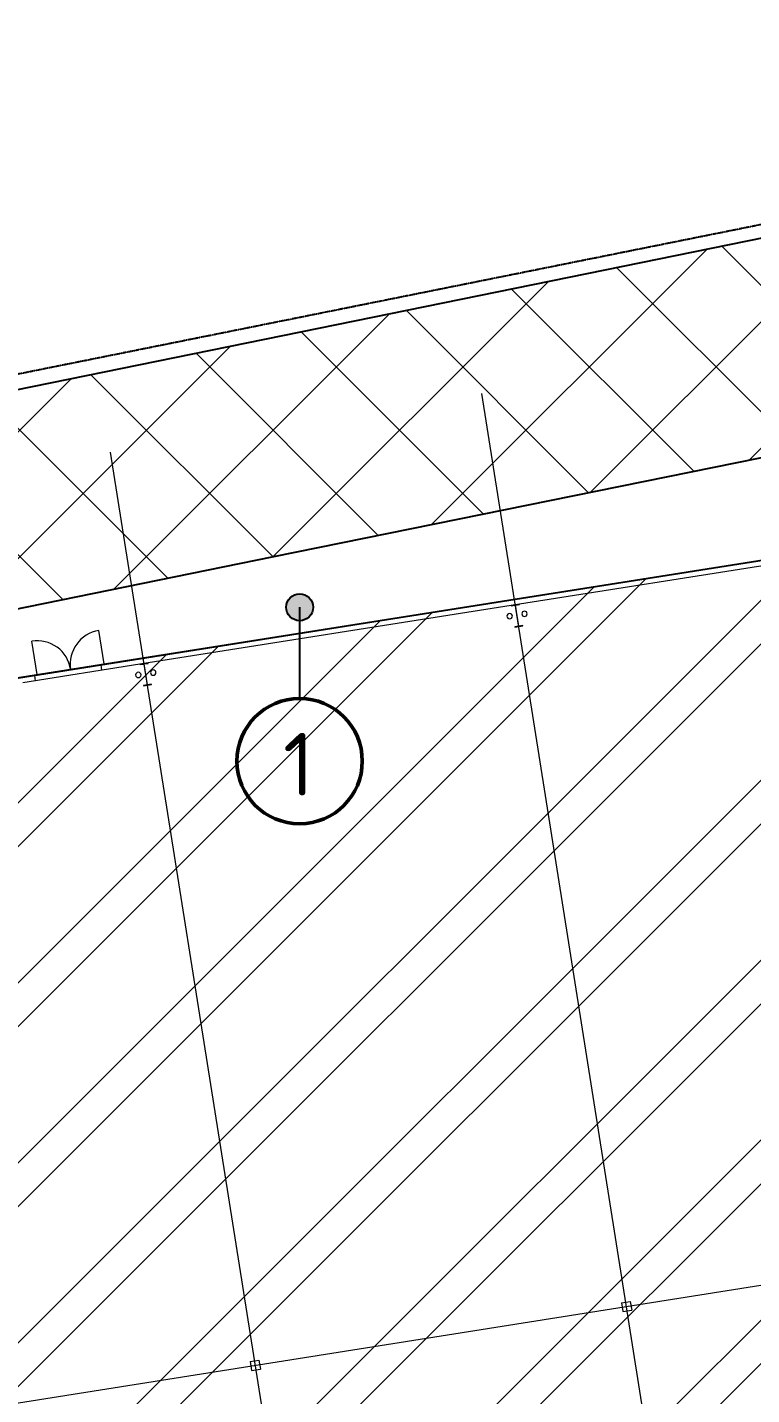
# Model space of a CAD drawing. Header units: millimetres. Extents: x 674 to 609626, y -20132 to 4061356.
# Drawn here: x 215012 to 235240, y 4021238 to 4059444 of the extents above; entities that cross this region are included whole.
import ezdxf

# ---------------------------------------------------------------- set-up
doc = ezdxf.new("R2010")
doc.units = ezdxf.units.MM
doc.linetypes.add('AEC_Double Dash', pattern=[39, 15, -4, 6, -4, 6, -4])
doc.linetypes.add('Boundary', pattern=[16, 5, -2, 5, -2, 0, -2])
for name, color, linetype, lineweight in [('A-010-M_LINE', 90, 'Continuous', 18), ('A-060-M_DETAIL', 3, 'Continuous', 25), ('A-230-M_FLOOR', 192, 'Continuous', 13), ('A-325-M_DOOR', 31, 'Continuous', 13), ('A-325-M_DOOR_PANEL', 31, 'Continuous', 13), ('C-910-M_SITE_BOUND', 91, 'Boundary', 25), ('M-520-M_DRAINAGE_FW', 2, 'Continuous', 13), ('S-280-M_COLUMN', 52, 'Continuous', 13), ('S-280-M_STRUCT_FRAME', 12, 'Continuous', 13), ('Z-030-M_GRID', 191, 'Continuous', 13), ('Z-060-M_DETAIL', 92, 'Continuous', 25)]:
    doc.layers.add(name, color=color, linetype=linetype, lineweight=lineweight)
doc.styles.add('ISOCPEUR_2', font='isocpeur.ttf', dxfattribs={"height": 1750})

# ---------------------------------------------------------------- blocks, each defined once
blk = doc.blocks.new('Family - ___-240017-S0_021 - GROUND LOADING PLAN')
at = {"layer": 'C-910-M_SITE_BOUND', "color": 21, "linetype": 'AEC_Double Dash', "lineweight": 5}
blk.add_line((-2260611, 4059444), (-2388364, 4033725), dxfattribs=at)
blk = doc.blocks.new('SHS-Square Hollow Section-Column - 250x250xSHS-1478536-S0_021 - GROUND LOADING PLAN')
at = {"layer": 'S-280-M_COLUMN', "lineweight": 5}
for p, q in [((-125, 125), (-125, -125)), ((-125, 125), (125, 125)), ((125, 125), (125, -125)), ((-125, -125), (125, -125))]:
    blk.add_line(p, q, dxfattribs=at)
blk = doc.blocks.new('X_Door-Panel-Hinge-Standard - Standard-958284-S0_021 - GROUND LOADING PLAN')
at = {"layer": 'A-325-M_DOOR', "lineweight": 5}
blk.add_arc((-485, 20), 945, 360, 90, dxfattribs=at)
at = {"layer": 'A-325-M_DOOR_PANEL', "lineweight": 5}
blk.add_line((-485, 20), (-485, 965), dxfattribs=at)
blk = doc.blocks.new('X_Door-Panel-Hinge-Standard - Standard-958351-S0_021 - GROUND LOADING PLAN')
at = {"layer": 'A-325-M_DOOR', "lineweight": 5}
blk.add_arc((-485, -20), 945, 270, 0, dxfattribs=at)
at = {"layer": 'A-325-M_DOOR_PANEL', "lineweight": 5}
blk.add_line((-485, -20), (-485, -965), dxfattribs=at)
blk = doc.blocks.new('Structural Framing 17 - Structural Framing 1-1145779-S0_021 - GROUND LOADING PLAN')
at = {"layer": 'S-280-M_STRUCT_FRAME', "lineweight": 5}
for p, q in [((-2305117, 4041683), (-2305344, 4041647)), ((-2305344, 4041647), (-2305342, 4041637)), ((-2305342, 4041637), (-2305233, 4041654)), ((-2305233, 4041654), (-2305141, 4041072)), ((-2305224, 4041656), (-2305115, 4041673)), ((-2305131, 4041073), (-2305224, 4041656)), ((-2305115, 4041673), (-2305117, 4041683)), ((-2305141, 4041072), (-2305250, 4041054)), ((-2305250, 4041054), (-2305248, 4041045)), ((-2305248, 4041045), (-2305021, 4041081)), ((-2305023, 4041090), (-2305131, 4041073)), ((-2305021, 4041081), (-2305023, 4041090))]:
    blk.add_line(p, q, dxfattribs=at)
blk = doc.blocks.new('Structural Framing 18 - Structural Framing 1-1145821-S0_021 - GROUND LOADING PLAN')
at = {"layer": 'S-280-M_STRUCT_FRAME', "lineweight": 5}
for p, q in [((-2294746, 4043326), (-2294973, 4043290)), ((-2294971, 4043280), (-2294863, 4043297)), ((-2294863, 4043297), (-2294770, 4042714)), ((-2294853, 4043299), (-2294744, 4043316)), ((-2294761, 4042716), (-2294853, 4043299)), ((-2294744, 4043316), (-2294746, 4043326)), ((-2294973, 4043290), (-2294971, 4043280)), ((-2294770, 4042714), (-2294879, 4042697)), ((-2294879, 4042697), (-2294878, 4042687)), ((-2294878, 4042687), (-2294650, 4042723)), ((-2294652, 4042733), (-2294761, 4042716)), ((-2294650, 4042723), (-2294652, 4042733))]:
    blk.add_line(p, q, dxfattribs=at)
blk = doc.blocks.new('Downpipe - L Spreader - Default-3252556-S0_021 - GROUND LOADING PLAN')
at = {"layer": 'M-520-M_DRAINAGE_FW', "lineweight": 5}
for start, end in [(0, 180), (180, 0)]:
    blk.add_arc((-40, 150), 75, start, end, dxfattribs=at)
blk = doc.blocks.new('Structural Framing 1 - Structural Framing 1-3228557-S0_021 - GROUND LOADING PLAN')
at = {"layer": 'S-280-M_STRUCT_FRAME', "lineweight": 5}
for p, q in [((-2294746, 4043326), (-2294973, 4043290)), ((-2294971, 4043280), (-2294863, 4043297)), ((-2294863, 4043297), (-2294770, 4042714)), ((-2294853, 4043299), (-2294744, 4043316)), ((-2294761, 4042716), (-2294853, 4043299)), ((-2294744, 4043316), (-2294746, 4043326)), ((-2294973, 4043290), (-2294971, 4043280)), ((-2294770, 4042714), (-2294879, 4042697)), ((-2294879, 4042697), (-2294878, 4042687)), ((-2294878, 4042687), (-2294650, 4042723)), ((-2294652, 4042733), (-2294761, 4042716)), ((-2294650, 4042723), (-2294652, 4042733))]:
    blk.add_line(p, q, dxfattribs=at)
blk = doc.blocks.new('25021-APA-ZZ-ZZ-M3-AR-000001_V3_rvt-1-S0_021 - GROUND LOADING PLAN')
at = {"layer": 'A-230-M_FLOOR', "lineweight": 5}
for p, q in [((-2302592, 4050577), (-2265416, 4058140)), ((-2325540, 4045908), (-2302592, 4050577)), ((-2301652, 4044645), (-2278039, 4049449)), ((-2284602, 4044932), (-2294746, 4043326)), ((-2308616, 4043228), (-2301652, 4044645)), ((-2287554, 4044617), (-2306428, 4041627)), ((-2294973, 4043290), (-2305117, 4041683)), ((-2305344, 4041647), (-2308617, 4041129)), ((-2306428, 4041627), (-2308291, 4041332)), ((-2306405, 4041479), (-2306428, 4041627)), ((-2308315, 4041328), (-2309595, 4041125)), ((-2308291, 4041332), (-2308315, 4041328)), ((-2308291, 4041332), (-2308268, 4041184))]:
    blk.add_line(p, q, dxfattribs=at)
at = {"layer": 'A-325-M_DOOR', "color": 253, "lineweight": 5}
for name, p, rotation in [('X_Door-Panel-Hinge-Standard - Standard-958351-S0_021 - GROUND LOADING PLAN', (-2306823, 4041560), 189.0003283881618), ('X_Door-Panel-Hinge-Standard - Standard-958284-S0_021 - GROUND LOADING PLAN', (-2307733, 4041415), 9.000328388161856)]:
    blk.add_blockref(name, p, dxfattribs=dict(at, rotation=rotation))
at = {"layer": 'C-910-M_SITE_BOUND', "color": 253, "lineweight": 5}
blk.add_blockref('Family - ___-240017-S0_021 - GROUND LOADING PLAN', (0, 0), dxfattribs=at)
at = {"layer": 'M-520-M_DRAINAGE_FW', "color": 253, "lineweight": 5}
for p in [(-2294979, 4042841), (-2294565, 4042906), (-2305350, 4041198), (-2304935, 4041264)]:
    blk.add_blockref('Downpipe - L Spreader - Default-3252556-S0_021 - GROUND LOADING PLAN', p, dxfattribs=at)
at = {"layer": 'S-280-M_COLUMN', "color": 253, "lineweight": 5, "rotation": 9.000328388145144}
for p in [(-2291754, 4023702), (-2302125, 4022059)]:
    blk.add_blockref('SHS-Square Hollow Section-Column - 250x250xSHS-1478536-S0_021 - GROUND LOADING PLAN', p, dxfattribs=at)
at = {"layer": 'S-280-M_STRUCT_FRAME', "color": 253, "lineweight": 5}
for name in ['Structural Framing 18 - Structural Framing 1-1145821-S0_021 - GROUND LOADING PLAN', 'Structural Framing 1 - Structural Framing 1-3228557-S0_021 - GROUND LOADING PLAN', 'Structural Framing 17 - Structural Framing 1-1145779-S0_021 - GROUND LOADING PLAN']:
    blk.add_blockref(name, (0, 0), dxfattribs=at)
blk = doc.blocks.new('Family - ___-3870354-S0_021 - GROUND LOADING PLAN')
at = {"layer": 'C-910-M_SITE_BOUND'}
blk.add_line((-2260611, 4059444), (-2388364, 4033725), dxfattribs=at)
blk = doc.blocks.new('NRP_Load Tag _v2_ - NRP_Load Tag-532938-S0_021 - GROUND LOADING PLAN')
at = {"layer": 'A-060-M_DETAIL', "lineweight": 50}
for start, end in [(360, 180), (180, 360)]:
    blk.add_arc((0, 0), 3.5, start, end, dxfattribs=at)

msp = doc.modelspace()

# ---------------------------------------------------------------- hatches: boundary and pattern name
at = {"layer": 'A-060-M_DETAIL'}
h = msp.add_hatch(color=256, dxfattribs=at)
edge = h.paths.add_edge_path()
edge.add_arc((222616, 4043240), 375, 0, 360)
at = {"layer": 'Z-060-M_DETAIL', "lineweight": 18}
h = msp.add_hatch(dxfattribs=at)
h.set_pattern_fill('FP_39', color=150, style=0, pattern_type=2)
h.set_pattern_definition([(45, (2523501.4, 0), (-1767.767, 1767.767), []), (135, (2523501.4, 0), (-1767.767, -1767.767), [])])
h.paths.add_polyline_path([(96245, 3945586), (100712, 3950053), (100488, 3950102), (100182, 3950188), (100047, 3950231), (99832, 3950312), (99622, 3950403), (99416, 3950505), (99164, 3950647), (99020, 3950737), (98831, 3950868), (97520, 3951917), (97129, 3952216), (96907, 3952378), (96590, 3952594), (96111, 3952893), (95937, 3952997), (95601, 3953183), (95093, 3953438), (94914, 3953524), (94563, 3953678), (94075, 3953870), (93847, 3953954), (93483, 3954076), (93057, 3954202), (92745, 3954285), (92372, 3954373), (91996, 3954449), (91617, 3954513), (91237, 3954566), (90856, 3954607), (90474, 3954636), (90004, 3954655), (89707, 3954660), (81061, 3954660), (80707, 3954666), (80355, 3954685), (80003, 3954716), (79652, 3954760), (79303, 3954816), (78957, 3954885), (78613, 3954965), (78272, 3955058), (77790, 3955213), (77601, 3955280), (77272, 3955408), (76948, 3955548), (76628, 3955700), (76315, 3955862), (76007, 3956036), (75706, 3956221), (75411, 3956416), (75124, 3956621), (74737, 3956925), (74571, 3957062), (74307, 3957297), (74052, 3957540), (73719, 3957888), (73567, 3958055), (73298, 3958377), (73121, 3958602), (72912, 3958887), (72714, 3959180), (72526, 3959479), (72349, 3959785), (72183, 3960096), (72028, 3960414), (71884, 3960737), (71752, 3961064), (71632, 3961397), (63374, 3985498), (63253, 3985872), (63143, 3986250), (63045, 3986631), (62959, 3987015), (62886, 3987401), (62823, 3987800), (62775, 3988180), (62738, 3988571), (62713, 3988964), (62701, 3989357), (62701, 3989750), (62714, 3990143), (62739, 3990536), (62776, 3990927), (62851, 3991478), (62887, 3991706), (62961, 3992092), (63047, 3992476), (63145, 3992857), (63282, 3993317), (63377, 3993608), (63540, 3994053), (63656, 3994344), (63812, 3994705), (64029, 3995155), (64159, 3995411), (64349, 3995755), (64558, 3996107), (64761, 3996425), (65067, 3996867), (65214, 3997068), (65455, 3997378), (65706, 3997681), (65967, 3997976), (66236, 3998262), (66594, 3998614), (66830, 3998833), (67098, 3999068), (67401, 3999318), (67712, 3999559), (68031, 3999789), (68357, 4000010), (68689, 4000220), (69028, 4000420), (69373, 4000608), (69724, 4000786), (86757, 4009087), (104171, 4015733), (114432, 4019404), (115522, 4019791), (117414, 4020449), (119311, 4021097), (121212, 4021733), (123116, 4022358), (125024, 4022971), (126936, 4023573), (128851, 4024164), (130769, 4024743), (132692, 4025311), (134788, 4025915), (136546, 4026412), (138860, 4027048), (140413, 4027467), (142931, 4028126), (144292, 4028475), (147002, 4029149), (148183, 4029438), (151073, 4030119), (152086, 4030354), (154041, 4030794), (155999, 4031223), (157959, 4031640), (159922, 4032046), (170220, 4034141), (171181, 4031349), (196234, 4037610), (195955, 4039377), (260999, 4052607), (261254, 4052656), (262017, 4052784), (262525, 4052859), (263040, 4052927), (263638, 4052993), (264238, 4053047), (265070, 4053101), (265440, 4053120), (266042, 4053138), (267106, 4053144), (286913, 4053144), (287204, 4053138), (287495, 4053120), (287784, 4053090), (288072, 4053047), (288358, 4052993), (288642, 4052927), (288922, 4052850), (289199, 4052760), (289498, 4052649), (289741, 4052547), (290004, 4052424), (290263, 4052290), (290515, 4052146), (290762, 4051991), (291002, 4051826), (291234, 4051651), (291533, 4051401), (291677, 4051273), (291886, 4051071), (292086, 4050860), (292278, 4050641), (292527, 4050322), (292633, 4050180), (292796, 4049938), (292948, 4049691), (293090, 4049437), (293222, 4049177), (293343, 4048912), (293452, 4048642), (293569, 4048308), (293637, 4048091), (293712, 4047809), (293776, 4047525), (293827, 4047239), (296518, 4030249), (296518, 4059144), (268053, 4059144), (267282, 4059138), (266510, 4059120), (265738, 4059090), (264968, 4059049), (264197, 4058995), (263428, 4058930), (262660, 4058852), (261893, 4058763), (260999, 4058643), (260364, 4058549), (259603, 4058425), (258843, 4058288), (258085, 4058140), (158330, 4037845), (156365, 4037439), (154402, 4037021), (152442, 4036592), (150485, 4036151), (148530, 4035698), (146578, 4035234), (144629, 4034758), (142683, 4034271), (140740, 4033771), (138800, 4033261), (136862, 4032738), (134788, 4032165), (132997, 4031659), (131070, 4031102), (129146, 4030534), (126646, 4029776), (125308, 4029363), (123394, 4028760), (121484, 4028146), (119577, 4027521), (117675, 4026884), (115776, 4026236), (113881, 4025576), (110360, 4024322), (102090, 4021360), (84369, 4014597), (64120, 4004730), (61505, 4003095), (61206, 4002902), (60874, 4002672), (60551, 4002433), (60234, 4002184), (59926, 4001925), (59626, 4001656), (59334, 4001378), (59052, 4001091), (58778, 4000796), (58514, 4000492), (58259, 4000180), (58014, 3999860), (57780, 3999533), (57555, 3999199), (57328, 3998833), (57139, 3998510), (56946, 3998156), (56766, 3997796), (56596, 3997431), (56438, 3997060), (56291, 3996685), (56157, 3996306), (56034, 3995922), (55923, 3995535), (55824, 3995144), (55738, 3994751), (55664, 3994355), (55602, 3993957), (55553, 3993558), (55516, 3993157), (55492, 3992755), (55480, 3992352), (55481, 3991949), (55499, 3991478), (55521, 3991145), (55559, 3990744), (55610, 3990345), (55674, 3989947), (55750, 3989552), (55838, 3989159), (55938, 3988769), (56051, 3988382), (56244, 3987800), (67013, 3956365), (67139, 3956015), (67277, 3955669), (67426, 3955328), (67612, 3954942), (67757, 3954661), (67939, 3954336), (68131, 3954018), (68333, 3953705), (68546, 3953400), (68768, 3953101), (69000, 3952810), (69241, 3952527), (69492, 3952252), (69751, 3951985), (70019, 3951726), (70295, 3951477), (70579, 3951236), (70871, 3951005), (71171, 3950784), (71477, 3950573), (71790, 3950371), (72109, 3950180), (72435, 3950000), (72766, 3949830), (73103, 3949672), (73444, 3949524), (73791, 3949387), (74141, 3949262), (74496, 3949149), (74854, 3949047), (75215, 3948956), (75579, 3948878), (75945, 3948811), (76313, 3948757), (76683, 3948715), (77054, 3948684), (77426, 3948666), (77798, 3948660), (88374, 3948660), (88760, 3948654), (89146, 3948635), (89531, 3948603), (90004, 3948546), (90296, 3948502), (90676, 3948433), (91054, 3948352), (91429, 3948258), (91800, 3948152), (92168, 3948034), (92531, 3947904), (92891, 3947763), (93245, 3947609), (93594, 3947444), (94075, 3947192), (94276, 3947081), (94607, 3946882), (94932, 3946673), (95250, 3946454), (95560, 3946224), (95863, 3945984), (96111, 3945732)])
h = msp.add_hatch(dxfattribs=at)
h.set_pattern_fill('FP_44', color=94, style=0, pattern_type=2)
h.set_pattern_definition([(45, (2523501.4, 0), (-2514.4717, 2514.4717), []), (45, (2523501.4, 3810), (-2514.4717, 2514.4717), [])])
h.paths.add_polyline_path([(203586, 3998992), (292642, 4013098), (286384, 4052605), (197334, 4038501), (203029, 4002511)])

# ---------------------------------------------------------------- linework, layer by layer
at = {"layer": 'A-010-M_LINE', "lineweight": 25}
for p, q in [((258085, 4058140), (158330, 4037845)), ((286384, 4052605), (197334, 4038501)), ((221849, 4044645), (260663, 4052542)), ((195955, 4039377), (221849, 4044645))]:
    msp.add_line(p, q, dxfattribs=at)
at = {"layer": 'A-060-M_DETAIL'}
msp.add_line((222616, 4043240), (222616, 4040692), dxfattribs=at)
msp.add_circle((222616, 4043240), 375, dxfattribs=at)
at = {"layer": 'Z-030-M_GRID'}
for p, q in [((196253, 4038329), (299543, 4054690)), ((237982, 3984338), (227706, 4049217)), ((227612, 3982695), (217335, 4047575)), ((199474, 4018590), (302672, 4034936))]:
    msp.add_line(p, q, dxfattribs=at)

# ---------------------------------------------------------------- block references
at = {"lineweight": 5}
msp.add_blockref('25021-APA-ZZ-ZZ-M3-AR-000001_V3_rvt-1-S0_021 - GROUND LOADING PLAN', (2523501, 0), dxfattribs=at)
at = {"layer": 'A-060-M_DETAIL', "lineweight": 50, "xscale": 499.9999999999995, "yscale": 499.9999999999995, "zscale": 499.9999999999995}
msp.add_blockref('NRP_Load Tag _v2_ - NRP_Load Tag-532938-S0_021 - GROUND LOADING PLAN', (222616, 4038942), dxfattribs=at)
at = {"layer": 'C-910-M_SITE_BOUND'}
msp.add_blockref('Family - ___-3870354-S0_021 - GROUND LOADING PLAN', (2523501, 0), dxfattribs=at)

# ---------------------------------------------------------------- texts
at = {"layer": 'A-060-M_DETAIL', "lineweight": 13, "insert": (222152, 4039729), "char_height": 1750, "width": 1082.28, "attachment_point": 1, "style": 'ISOCPEUR_2'}
msp.add_mtext('1', dxfattribs=at)

doc.saveas('drawing.dxf')
